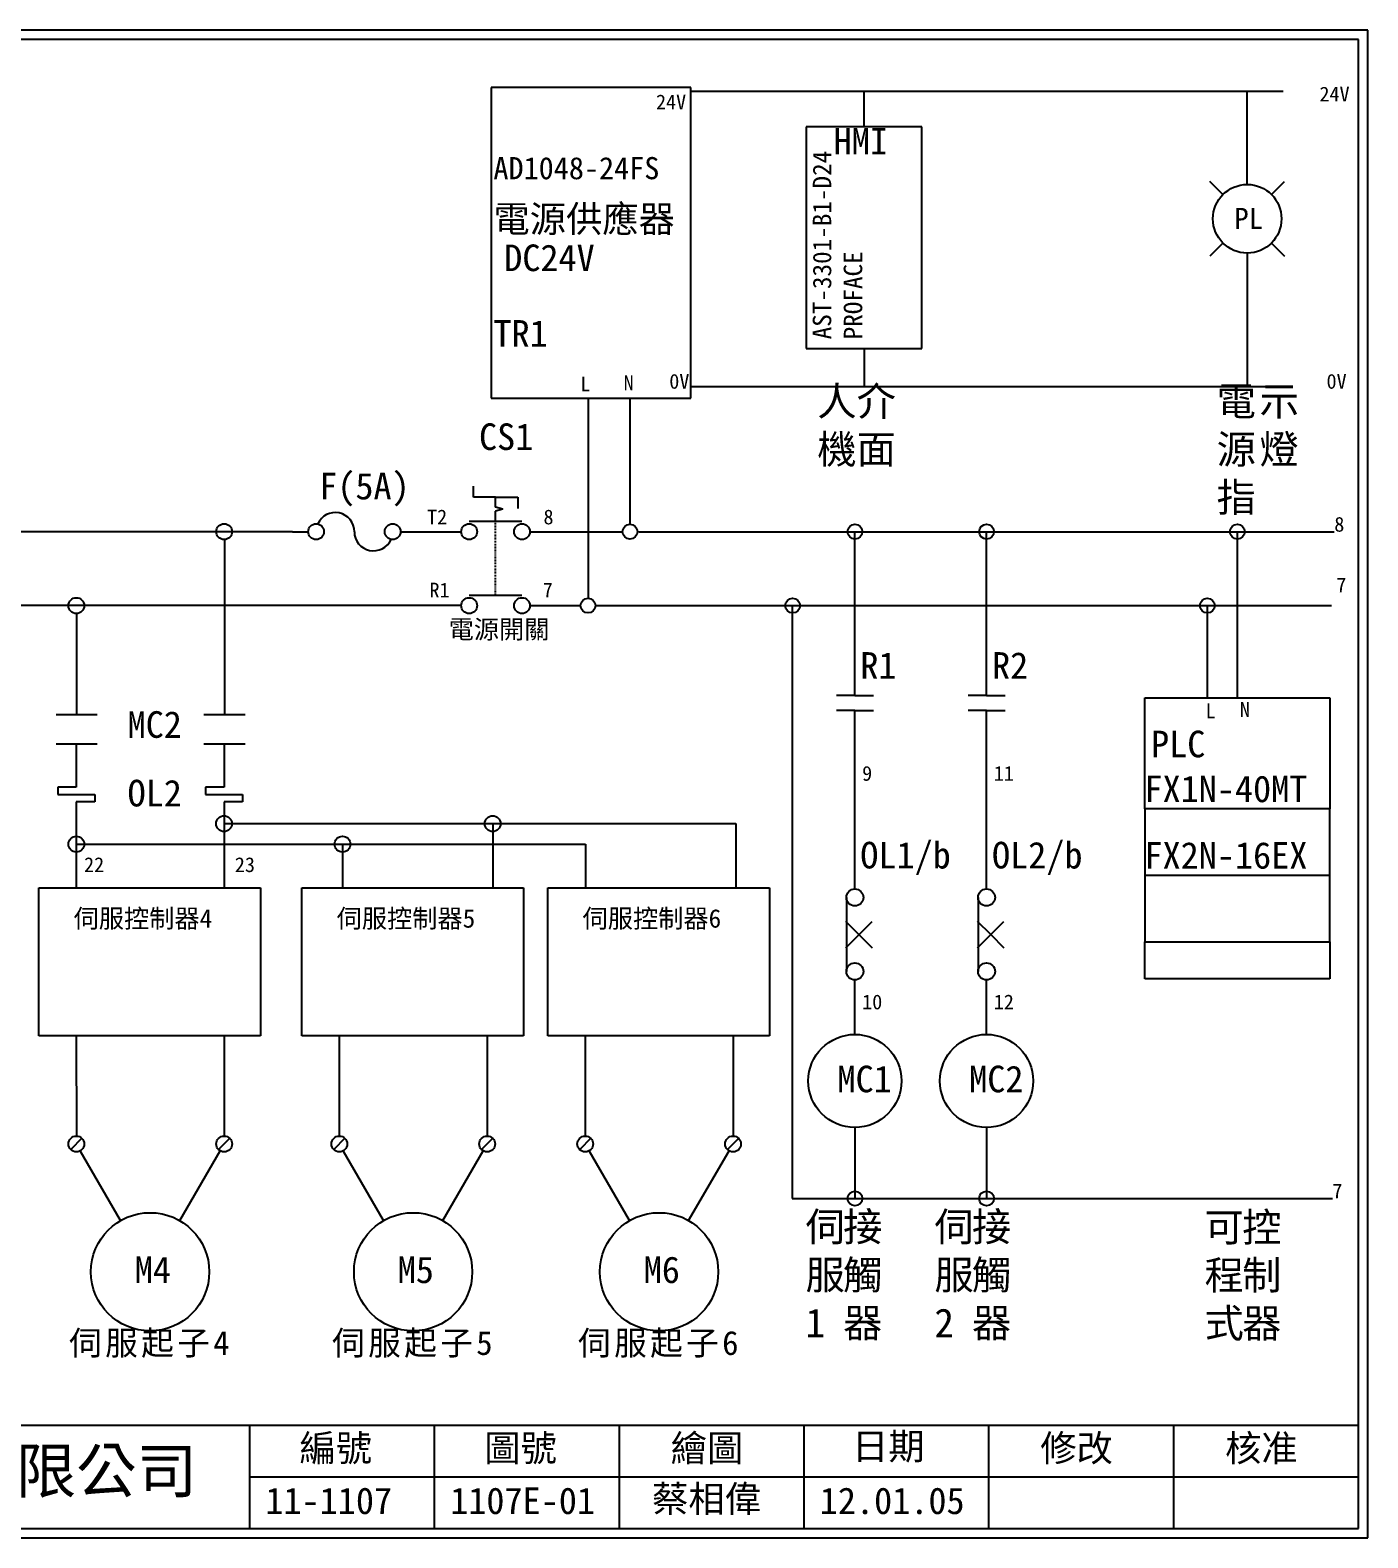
# Model space of a CAD drawing. Extents: x 10 to 297, y 3 to 207.
# Drawn here: x 116 to 297, y 3 to 207 of the extents above; entities that cross this region are included whole.
import ezdxf
from ezdxf.enums import TextEntityAlignment as Align

# ---------------------------------------------------------------- set-up
doc = ezdxf.new("R2010")
doc.units = 0
doc.linetypes.add('DASHED', pattern=[0.2, 0.1, -0.1])
doc.layers.get('0').update_dxf_attribs({"linetype": 'CONTINUOUS'})
for name, color, linetype in [('7', 7, 'CONTINUOUS'), ('圖框層', 7, 'CONTINUOUS'), ('標尺寸層', 3, 'CONTINUOUS')]:
    doc.layers.add(name, color=color, linetype=linetype)
doc.styles.add('CNS', font='romanc.shx', dxfattribs={"bigfont": 'chineset.shx'})
doc.styles.add('STSL', font='KAIU.TTF')
doc.styles.add('標楷體', font='KAIU.TTF')

# ---------------------------------------------------------------- blocks, each defined once
blk = doc.blocks.new('FUSE')
at = {"color": 7}
for p, q in [((0, 0), (2.14, 0)), ((14.64, 0), (16.78, 0))]:
    blk.add_line(p, q, dxfattribs=at)
for centre in [(3.21, 0), (13.56, 0)]:
    blk.add_circle(centre, 1.07)
for centre, start, end in [((5.8, 0), 0, 156.116), ((10.98, 0), 180, 336.116)]:
    blk.add_arc(centre, 2.59, start, end, dxfattribs=at)

msp = doc.modelspace()

# ---------------------------------------------------------------- linework, layer by layer
for p, q in [((205.4, 199.2), (178.4, 199.2)), ((178.4, 199.2), (178.4, 157.2)), ((205.4, 157.2), (205.4, 199.2)), ((285.56, 198.67), (205.4, 198.67)), ((228.85, 193.9), (228.85, 198.67)), ((280.68, 189.99), (280.68, 198.67)), ((236.68, 193.9), (221.02, 193.9)), ((221.02, 193.9), (221.02, 163.9)), ((236.68, 163.9), (236.68, 193.9)), ((280.68, 186.09), (280.68, 189.99)), ((277.4, 184.73), (275.63, 186.5)), ((283.96, 184.73), (285.73, 186.5)), ((277.4, 178.17), (275.63, 176.4)), ((283.96, 178.17), (285.73, 176.4)), ((280.68, 176.81), (280.68, 172.86)), ((280.68, 172.86), (280.68, 158.72)), ((221.02, 163.9), (236.68, 163.9)), ((228.85, 163.9), (228.85, 158.72)), ((178.4, 157.2), (201.4, 157.2)), ((191.51, 157.2), (191.51, 130.12)), ((197.18, 157.2), (197.18, 140.12)), ((201.4, 157.2), (205.4, 157.2)), ((285.56, 158.72), (205.4, 158.72)), ((176, 143.77), (176, 145.27)), ((179, 143.77), (176, 143.77)), ((179, 143.77), (182, 143.77)), ((182, 143.77), (182, 142.27)), ((180, 142.16), (179, 142.43)), ((180, 142.16), (179, 141.89)), ((151.51, 139.12), (42.17, 139.12)), ((168.29, 139.12), (174.36, 139.12)), ((183.64, 139.12), (196.18, 139.12)), ((198.38, 139.12), (292.46, 139.12)), ((227.61, 116.95), (227.61, 139.12)), ((245.42, 116.95), (245.42, 139.12)), ((279.35, 116.64), (279.35, 139.12)), ((142.31, 138.05), (142.32, 114.4)), ((174.36, 129.12), (22.17, 129.12)), ((183.64, 129.12), (190.51, 129.12)), ((192.51, 129.12), (292.09, 129.12)), ((219.11, 129.12), (219.11, 48.91)), ((122.31, 128.05), (122.33, 114.4)), ((266.85, 116.64), (291.85, 116.64)), ((266.85, 101.64), (266.85, 116.64)), ((291.85, 116.64), (291.85, 101.64)), ((227.61, 90.78), (227.61, 114.95)), ((245.42, 90.78), (245.42, 114.95)), ((122.27, 110.42), (122.27, 104.56)), ((142.27, 110.42), (142.27, 104.56)), ((122.27, 102.56), (122.27, 90.93)), ((142.27, 102.57), (142.27, 90.93)), ((291.85, 101.64), (266.85, 101.64)), ((266.85, 101.64), (266.85, 92.64)), ((291.85, 92.64), (291.85, 101.64)), ((266.85, 92.64), (291.85, 92.64)), ((266.85, 92.64), (266.85, 83.64)), ((291.85, 83.64), (291.85, 92.64)), ((226.46, 89.63), (226.46, 79.63)), ((244.27, 89.63), (244.27, 79.63)), ((226.39, 82.84), (229.93, 86.38)), ((228.16, 84.61), (226.39, 86.38)), ((244.21, 82.84), (247.74, 86.38)), ((245.98, 84.61), (244.21, 86.38)), ((228.16, 84.61), (229.93, 82.84)), ((245.98, 84.61), (247.74, 82.84)), ((266.85, 78.64), (266.85, 83.64)), ((266.85, 83.64), (291.85, 83.64)), ((291.85, 83.64), (291.85, 78.64)), ((227.61, 71.11), (227.61, 78.48)), ((245.42, 71.11), (245.42, 78.48)), ((291.85, 78.64), (266.85, 78.64)), ((122.28, 70.93), (122.29, 57.36)), ((142.28, 70.93), (142.29, 57.36)), ((157.86, 70.93), (157.86, 57.36)), ((177.86, 70.93), (177.86, 57.36)), ((191.13, 70.93), (191.13, 57.36)), ((211.13, 70.93), (211.13, 57.36)), ((227.61, 58.51), (227.61, 48.91)), ((245.42, 58.51), (245.42, 48.91)), ((123.04, 57.05), (121.53, 55.53)), ((128.27, 45.92), (122.82, 55.36)), ((136.27, 45.92), (141.73, 55.37)), ((143.04, 57.05), (141.53, 55.53)), ((158.62, 57.05), (157.1, 55.53)), ((163.85, 45.92), (158.4, 55.36)), ((171.85, 45.92), (177.31, 55.37)), ((178.62, 57.05), (177.1, 55.53)), ((191.89, 57.05), (190.38, 55.53)), ((197.12, 45.92), (191.67, 55.36)), ((205.12, 45.92), (210.58, 55.37)), ((211.89, 57.05), (210.38, 55.53)), ((219.11, 48.91), (292.2, 48.91))]:
    msp.add_line(p, q)
for centre, radius in [((280.68, 181.45), 4.64), ((142.29, 139.12), 1.07), ((197.18, 139.12), 1), ((227.61, 139.12), 1), ((245.42, 139.12), 1), ((122.29, 129.12), 1.07), ((191.51, 129.12), 1), ((219.19, 129.12), 1), ((142.27, 99.62), 1.07), ((178.61, 99.62), 1.07), ((122.29, 96.85), 1.07), ((158.29, 96.84), 1.07), ((227.61, 64.81), 6.3), ((245.42, 64.81), 6.3), ((122.29, 56.29), 1.07), ((142.29, 56.29), 1.07), ((157.86, 56.29), 1.07), ((177.86, 56.29), 1.07), ((191.13, 56.29), 1.07), ((211.13, 56.29), 1.07), ((227.61, 48.91), 1), ((245.42, 48.91), 1), ((132.27, 38.99), 8), ((167.85, 38.99), 8), ((201.12, 38.99), 8)]:
    msp.add_circle(centre, radius)
at = {"layer": '7'}
for p, q in [((179, 142.43), (179, 143.77)), ((179, 140.55), (179, 141.89)), ((175.43, 140.55), (182.57, 140.55)), ((175.43, 130.55), (182.57, 130.55))]:
    msp.add_line(p, q, dxfattribs=at)
at = {"layer": '7', "linetype": 'DASHED'}
msp.add_line((179, 130.55), (179, 140.55), dxfattribs=at)
at = {"layer": '7'}
for centre in [(175.43, 139.12), (182.57, 139.12), (175.43, 129.12), (182.57, 129.12)]:
    msp.add_circle(centre, 1.07, dxfattribs=at)
at = {"layer": '圖框層', "color": 7}
for p, q in [((297, 206.97), (10, 206.97)), ((297, 3), (297, 206.97)), ((295.75, 205.72), (11.25, 205.72)), ((295.75, 4.25), (295.75, 205.72)), ((11.25, 18.25), (295.75, 18.25)), ((145.75, 4.25), (145.75, 18.25)), ((170.75, 4.25), (170.75, 18.25)), ((195.75, 4.25), (195.75, 18.25)), ((220.75, 4.25), (220.75, 18.25)), ((245.75, 4.25), (245.75, 18.25)), ((270.75, 4.25), (270.75, 18.25)), ((145.75, 11.25), (295.75, 11.25)), ((11.25, 4.25), (295.75, 4.25)), ((10, 3), (297, 3))]:
    msp.add_line(p, q, dxfattribs=at)
at = {"layer": '標尺寸層', "color": 7}
for p, q in [((275.28, 129.15), (275.28, 116.64)), ((227.61, 116.95), (225.11, 116.95)), ((227.61, 116.95), (230.11, 116.95)), ((245.42, 116.95), (242.92, 116.95)), ((245.42, 116.95), (247.92, 116.95)), ((119.54, 114.4), (125.11, 114.4)), ((139.54, 114.4), (145.11, 114.4)), ((227.61, 114.95), (225.11, 114.95)), ((227.61, 114.95), (230.11, 114.95)), ((245.42, 114.95), (242.92, 114.95)), ((245.42, 114.95), (247.92, 114.95)), ((119.54, 110.42), (125.11, 110.42)), ((122.27, 110.42), (122.27, 104.56)), ((139.54, 110.42), (145.11, 110.42)), ((122.27, 104.56), (119.77, 104.56)), ((119.77, 104.56), (119.77, 103.56)), ((142.27, 104.57), (139.77, 104.57)), ((139.77, 104.57), (139.77, 103.57)), ((119.77, 103.56), (124.77, 103.56)), ((124.77, 102.56), (122.27, 102.56)), ((124.77, 103.56), (124.77, 102.56)), ((139.77, 103.57), (144.77, 103.57)), ((144.77, 102.57), (142.27, 102.57)), ((144.77, 103.57), (144.77, 102.57)), ((142.27, 99.62), (211.49, 99.62)), ((178.61, 99.62), (178.61, 91.04)), ((211.49, 99.62), (211.49, 91.04)), ((122.27, 96.85), (191.18, 96.85)), ((158.29, 96.84), (158.29, 91.04)), ((191.18, 96.85), (191.18, 91.04)), ((117.21, 90.93), (147.21, 90.93)), ((117.21, 70.93), (117.21, 90.93)), ((147.21, 90.93), (147.21, 70.93)), ((152.78, 90.93), (182.78, 90.93)), ((152.78, 70.93), (152.78, 90.93)), ((182.78, 90.93), (182.78, 70.93)), ((186.06, 90.93), (216.06, 90.93)), ((186.06, 70.93), (186.06, 90.93)), ((216.06, 90.93), (216.06, 70.93)), ((147.21, 70.93), (117.21, 70.93)), ((182.78, 70.93), (152.78, 70.93)), ((216.06, 70.93), (186.06, 70.93))]:
    msp.add_line(p, q, dxfattribs=at)
for centre, radius in [((279.35, 139.12), 1), ((275.28, 129.12), 1), ((227.61, 89.63), 1.15), ((245.42, 89.63), 1.15), ((227.61, 79.63), 1.15), ((245.42, 79.63), 1.15)]:
    msp.add_circle(centre, radius, dxfattribs=at)

# ---------------------------------------------------------------- block references
at = {"color": 7}
msp.add_blockref('FUSE', (151.51, 139.12), dxfattribs=at)

# ---------------------------------------------------------------- texts
msp.add_text('PL', height=2.856, dxfattribs=at).set_placement((280.88, 181.5), align=Align.MIDDLE_CENTER)
at = {"color": 0, "char_height": 3.25, "width": 24.1454, "attachment_point": 2, "style": '標楷體'}
for s, insert in [('{\\T1.1;伺服起子4}', (132.27, 30.99)), ('{\\T1.1;伺服起子5}', (167.85, 30.99)), ('{\\T1.1;伺服起子6}', (201.12, 30.99))]:
    msp.add_mtext(s, dxfattribs=dict(at, insert=insert))
at = {"layer": '圖框層', "color": 4, "style": 'STSL'}
for s, height, p in [('24V', 2, (200.7, 196.26)), ('24V', 2, (290.45, 197.32)), ('HMI', 3.6, (224.73, 190.15)), ('AD1048-24FS', 3, (178.71, 186.8)), ('電源供應器', 3.6, (178.71, 179.63)), ('DC24V', 3.6, (180.17, 174.37)), ('TR1', 3.6, (178.71, 164.14)), ('L', 2, (190.47, 158.11)), ('N', 2, (196.33, 158.26)), ('0V', 2, (202.5, 158.46)), ('0V', 2, (291.41, 158.46)), ('CS1', 3.6, (176.76, 150.17)), ('F(5A)', 3.6, (155.14, 143.49)), ('T2', 2, (169.73, 140.11)), ('8', 2, (185.48, 140.11)), ('8', 2, (292.46, 139.12)), ('7', 2, (292.73, 130.9)), ('R1', 2, (170.06, 130.22)), ('7', 2, (185.39, 130.22)), ('R1', 3.6, (228.34, 119.22)), ('R2', 3.6, (246.16, 119.22)), ('MC2', 3.6, (129.22, 111.23)), ('L', 2, (275.05, 113.88)), ('N', 2, (279.69, 114.06)), ('PLC', 3.6, (267.67, 108.6)), ('9', 2, (228.59, 105.42)), ('11', 2, (246.4, 105.42)), ('FX1N-40MT', 3.6, (266.78, 102.53)), ('OL2', 3.6, (129.22, 101.95)), ('OL1/b', 3.6, (228.34, 93.56)), ('OL2/b', 3.6, (246.16, 93.56)), ('FX2N-16EX', 3.6, (266.78, 93.53)), ('22', 2, (123.33, 93.07)), ('23', 2, (143.73, 93.07)), ('10', 2, (228.59, 74.5)), ('12', 2, (246.4, 74.5)), ('MC1', 3.6, (225.25, 63.28)), ('MC2', 3.6, (243.07, 63.28)), ('7', 2, (292.2, 48.91)), ('M4', 3.6, (130.19, 37.47)), ('M5', 3.6, (165.76, 37.47)), ('M6', 3.6, (199.04, 37.47)), ('編號', 3.6, (152.47, 13.34)), ('圖號', 3.6, (177.47, 13.34)), ('繪圖', 3.6, (202.69, 13.34)), ('日期', 3.6, (227.22, 13.59)), ('修改', 3.6, (252.69, 13.34)), ('核准', 3.6, (277.69, 13.34)), ('泓陞自動化科技有限公司', 6, (48.6, 9.08)), ('蔡相偉', 3.6, (200.18, 6.47)), ('11-1107', 3.6, (147.86, 6.22)), ('1107E-01', 3.6, (172.86, 6.22)), ('12.01.05', 3.6, (222.86, 6.22))]:
    msp.add_text(s, height=height, dxfattribs=at).set_placement(p)
for s, p in [('AST-3301-B1-D24', (224.41, 165.14)), ('PROFACE', (228.6, 165.14))]:
    msp.add_text(s, height=2.5, rotation=90, dxfattribs=at).set_placement(p)
at = {"layer": '標尺寸層', "color": 7, "attachment_point": 1, "style": 'CNS'}
for s, insert, char_height, width in [('{\\fDFKai-SB|b0|i0|c136|p65;人介\\P機面}', (222.52, 158.72), 3.9, 13.4536), ('{\\fDFKai-SB|b0|i0|c136|p65;電\\P源指}', (276.54, 158.72), 3.9, 4.1392), ('{\\fDFKai-SB|b0|i0|c136|p65;示燈}', (282.34, 158.72), 3.9, 4.1392), ('{\\fDFKai-SB|b0|i0|c136|p65;電源開關}', (172.65, 127.16), 2.5, 14.0847), ('{\\fDFKai-SB|b0|i0|c136|p65;伺服控制器4}', (121.92, 88.05), 2.5, 20.3433), ('{\\fDFKai-SB|b0|i0|c136|p65;伺服控制器5}', (157.5, 88.05), 2.5, 20.0599), ('{\\fDFKai-SB|b0|i0|c136|p65;伺服控制器6}', (190.77, 88.05), 2.5, 21.074), ('{\\fDFKai-SB|b0|i0|c136|p65;伺服1}', (220.93, 47.03), 3.9, 5.4243), ('{\\fDFKai-SB|b0|i0|c136|p65;接觸器}', (226.02, 47.03), 3.9, 5.4243), ('{\\fDFKai-SB|b0|i0|c136|p65;伺服2}', (238.36, 47.03), 3.9, 5.4243), ('{\\fDFKai-SB|b0|i0|c136|p65;接觸器}', (243.45, 47.03), 3.9, 5.4243), ('{\\fDFKai-SB|b0|i0|c136|p65;可程式}', (274.91, 46.99), 3.9, 5.4243), ('{\\fDFKai-SB|b0|i0|c136|p65;控制器}', (280, 46.99), 3.9, 5.4243)]:
    msp.add_mtext(s, dxfattribs=dict(at, insert=insert, char_height=char_height, width=width))

doc.saveas('drawing.dxf')
